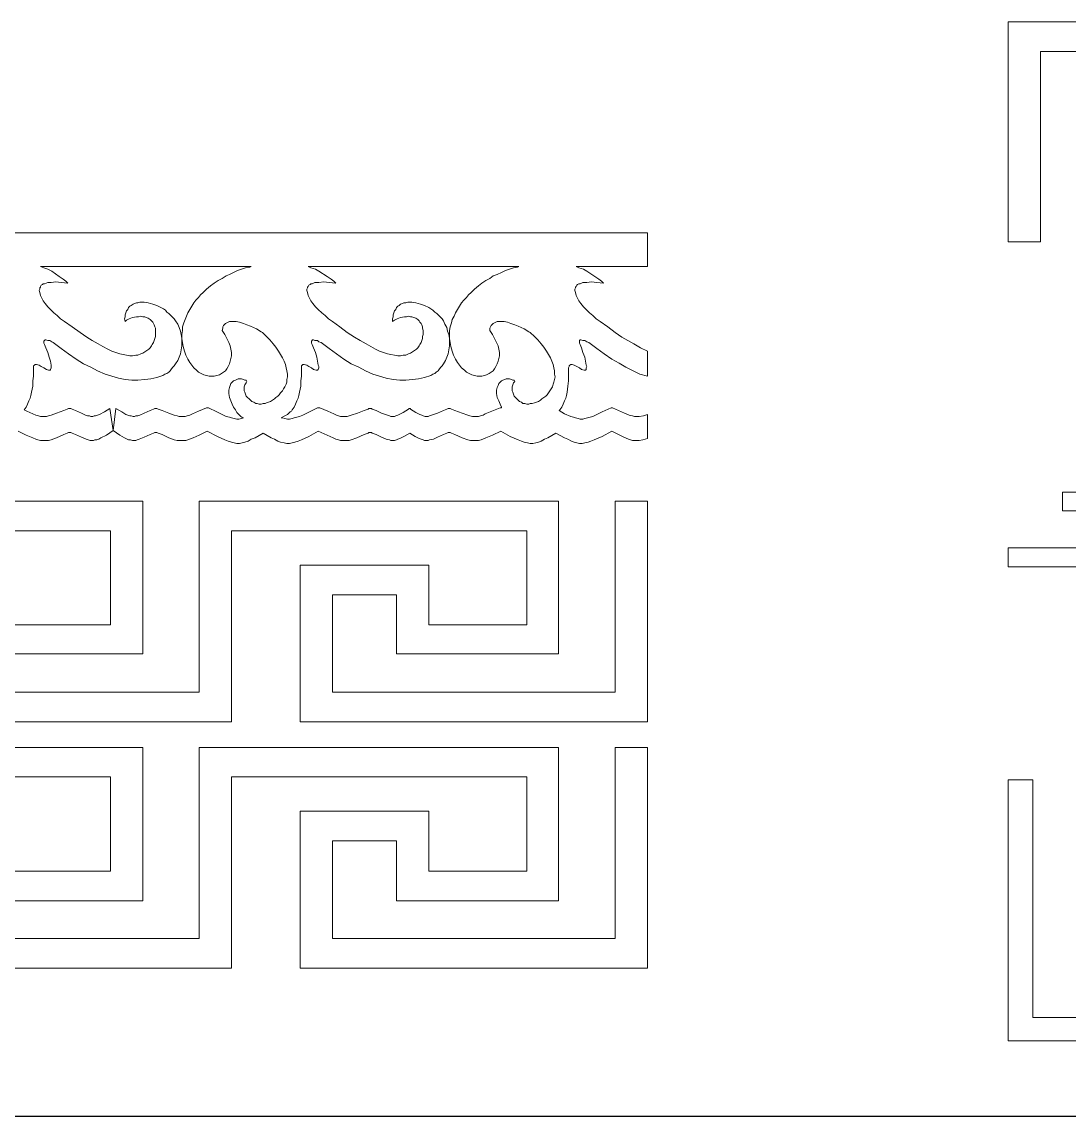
# Model space of a CAD drawing. Extents: x -66030 to 95157, y -13132 to 45879.
# Drawn here: x 25969 to 32047, y 16976 to 23330 of the extents above; entities that cross this region are included whole.
import ezdxf

# ---------------------------------------------------------------- set-up
doc = ezdxf.new("R2010")
doc.units = 0
doc.header["$LTSCALE"] = 100
doc.header["$MEASUREMENT"] = 0
doc.layers.get('0').update_dxf_attribs({"linetype": 'CONTINUOUS'})
doc.layers.add('3', color=11, linetype='CONTINUOUS')

msp = doc.modelspace()

# ---------------------------------------------------------------- linework, layer by layer
at = {"lineweight": 0}
for points in [[(33087.6, 23158.1), (31880.6, 23158.1), (31880.6, 22052.7), (31693.1, 22052.7), (31693.1, 23329.9), (33087.6, 23329.9)], [(33087.6, 23158.1), (31880.6, 23158.1), (31880.6, 22052.7), (31693.1, 22052.7), (31693.1, 23329.9), (33087.6, 23329.9)], [(13100.6, 22105.3), (29599.4, 22105.3), (29599.4, 21910), (29185.3, 21910), (29185.3, 21910), (29201, 21902.2), (29228.3, 21894.4), (29247.8, 21882.6), (29294.7, 21851.4), (29318.2, 21835.8), (29333.8, 21824.1), (29345.5, 21812.3), (29345.5, 21812.3), (29345.5, 21812.3), (29306.4, 21816.2), (29275.2, 21820.2), (29247.8, 21816.2), (29224.4, 21816.2), (29208.8, 21808.4), (29201, 21808.4), (29193.2, 21804.5), (29189.3, 21800.6), (29185.3, 21792.8), (29181.4, 21788.9), (29181.4, 21785), (29177.5, 21777.2), (29177.5, 21769.4), (29181.4, 21757.7), (29185.3, 21742), (29193.2, 21726.4), (29201, 21710.8), (29212.7, 21695.2), (29228.3, 21675.6), (29243.9, 21660), (29263.5, 21640.5), (29283, 21624.9), (29302.5, 21605.3), (29326, 21589.7), (29368.9, 21558.5), (29411.9, 21527.2), (29451, 21499.9), (29486.1, 21480.3), (29521.3, 21460.8), (29540.8, 21449.1), (29560.3, 21437.4), (29599.4, 21417.8), (29599.4, 21273.3), (29556.4, 21285), (29517.4, 21304.6), (29474.4, 21324.1), (29435.3, 21347.5), (29392.4, 21371), (29349.4, 21402.2), (29306.4, 21433.5), (29259.6, 21468.6), (29247.8, 21472.5), (29236.1, 21480.3), (29224.4, 21480.3), (29212.7, 21484.2), (29208.8, 21484.2), (29204.9, 21480.3), (29204.9, 21476.4), (29204.9, 21472.5), (29204.9, 21464.7), (29208.8, 21456.9), (29216.6, 21437.4), (29224.4, 21410), (29236.1, 21382.7), (29240, 21359.2), (29243.9, 21335.8), (29247.8, 21328), (29243.9, 21320.2), (29243.9, 21312.4), (29240, 21308.5), (29236.1, 21308.5), (29232.2, 21308.5), (29216.6, 21312.4), (29204.9, 21320.2), (29189.3, 21328), (29173.6, 21335.8), (29161.9, 21339.7), (29158, 21339.7), (29154.1, 21339.7), (29150.2, 21335.8), (29146.3, 21331.9), (29146.3, 21328), (29142.4, 21320.2), (29142.4, 21273.3), (29142.4, 21246), (29138.5, 21214.7), (29134.6, 21179.6), (29130.7, 21160), (29126.8, 21144.4), (29118.9, 21128.8), (29111.1, 21109.3), (29103.3, 21093.6), (29091.6, 21078), (29087.7, 21074.1), (29118.9, 21054.6), (29154.1, 21039), (29169.7, 21035.1), (29181.4, 21031.1), (29197.1, 21027.2), (29208.8, 21023.3), (29224.4, 21023.3), (29236.1, 21027.2), (29251.7, 21031.1), (29267.4, 21035.1), (29283, 21039), (29298.6, 21046.8), (29337.7, 21066.3), (29388.5, 21089.7), (29396.3, 21089.7), (29466.6, 21058.5), (29493.9, 21046.8), (29513.4, 21042.9), (29525.2, 21039), (29533, 21039), (29544.7, 21039), (29552.5, 21039), (29575.9, 21042.9), (29599.4, 21050.7), (29599.4, 20910.1), (29572, 20902.3), (29552.5, 20898.3), (29544.7, 20898.3), (29533, 20898.3), (29525.2, 20898.3), (29513.4, 20898.3), (29490, 20906.2), (29462.7, 20917.9), (29392.4, 20953), (29337.7, 20921.8), (29290.8, 20902.3), (29271.3, 20894.4), (29255.7, 20890.5), (29236.1, 20886.6), (29220.5, 20882.7), (29204.9, 20882.7), (29189.3, 20886.6), (29173.6, 20890.5), (29158, 20894.4), (29138.5, 20906.2), (29118.9, 20914), (29068.2, 20941.3), (29021.3, 20914), (29001.8, 20906.2), (28982.2, 20894.4), (28966.6, 20890.5), (28951, 20886.6), (28935.4, 20882.7), (28919.7, 20882.7), (28904.1, 20886.6), (28884.6, 20890.5), (28869, 20894.4), (28849.4, 20902.3), (28802.6, 20921.8), (28747.9, 20953), (28701, 20929.6), (28661.9, 20914), (28634.6, 20902.3), (28619, 20898.3), (28607.3, 20898.3), (28595.5, 20898.3), (28583.8, 20898.3), (28572.1, 20898.3), (28556.5, 20902.3), (28525.2, 20914), (28482.3, 20933.5), (28462.7, 20941.3), (28454.9, 20945.2), (28447.1, 20945.2), (28443.2, 20945.2), (28435.4, 20941.3), (28415.9, 20933.5), (28380.7, 20917.9), (28357.3, 20906.2), (28333.8, 20902.3), (28326, 20898.3), (28314.3, 20898.3), (28306.5, 20898.3), (28298.7, 20902.3), (28287, 20906.2), (28275.3, 20910.1), (28251.8, 20921.8), (28220.6, 20941.3), (28185.4, 20921.8), (28162, 20910.1), (28150.3, 20906.2), (28142.5, 20902.3), (28130.7, 20898.3), (28122.9, 20898.3), (28111.2, 20898.3), (28103.4, 20902.3), (28083.9, 20906.2), (28056.5, 20917.9), (28025.3, 20933.5), (28001.8, 20941.3), (27997.9, 20945.2), (27990.1, 20945.2), (27982.3, 20945.2), (27978.4, 20941.3), (27955, 20933.5), (27912, 20914), (27880.8, 20902.3), (27869, 20898.3), (27853.4, 20898.3), (27841.7, 20898.3), (27830, 20898.3), (27818.3, 20898.3), (27806.5, 20902.3), (27790.9, 20906.2), (27775.3, 20914), (27740.1, 20929.6), (27689.4, 20953), (27634.7, 20921.8), (27591.7, 20902.3), (27572.2, 20894.4), (27552.7, 20890.5), (27537, 20886.6), (27521.4, 20882.7), (27505.8, 20882.7), (27490.2, 20886.6), (27470.6, 20890.5), (27455, 20894.4), (27435.5, 20906.2), (27415.9, 20914), (27369.1, 20941.3), (27322.2, 20914), (27298.8, 20906.2), (27283.1, 20894.4), (27263.6, 20890.5), (27248, 20886.6), (27232.4, 20882.7), (27216.7, 20882.7), (27201.1, 20886.6), (27185.5, 20890.5), (27166, 20894.4), (27146.4, 20902.3), (27103.5, 20921.8), (27044.9, 20953), (26998, 20929.6), (26962.9, 20914), (26931.6, 20902.3), (26919.9, 20898.3), (26904.3, 20898.3), (26892.5, 20898.3), (26880.8, 20898.3), (26869.1, 20898.3), (26853.5, 20902.3), (26822.2, 20914), (26783.2, 20933.5), (26759.7, 20941.3), (26751.9, 20945.2), (26748, 20945.2), (26740.2, 20945.2), (26732.4, 20941.3), (26712.9, 20933.5), (26677.7, 20917.9), (26650.4, 20906.2), (26638.7, 20902.3), (26630.8, 20898.3), (26619.1, 20898.3), (26611.3, 20898.3), (26599.6, 20902.3), (26587.9, 20902.3), (26580.1, 20906.2), (26564.4, 20914), (26537.1, 20929.6), (26498, 20956.9), (26459, 20929.6), (26427.7, 20914), (26416, 20906.2), (26404.3, 20902.3), (26392.6, 20902.3), (26384.8, 20898.3), (26373.1, 20898.3), (26365.2, 20898.3), (26353.5, 20902.3), (26341.8, 20906.2), (26314.5, 20917.9), (26279.3, 20933.5), (26259.8, 20941.3), (26252, 20945.2), (26248.1, 20945.2), (26240.2, 20945.2), (26232.4, 20941.3), (26212.9, 20933.5), (26169.9, 20914), (26138.7, 20902.3), (26123.1, 20898.3), (26111.4, 20898.3), (26099.6, 20898.3), (26087.9, 20898.3), (26076.2, 20898.3), (26060.6, 20902.3), (26048.9, 20906.2), (26033.2, 20914), (25994.2, 20929.6), (25947.3, 20953)], [(13100.6, 22105.3), (29599.4, 22105.3), (29599.4, 21910), (29185.3, 21910), (29185.3, 21910), (29201, 21902.2), (29228.3, 21894.4), (29247.8, 21882.6), (29294.7, 21851.4), (29318.2, 21835.8), (29333.8, 21824.1), (29345.5, 21812.3), (29345.5, 21812.3), (29345.5, 21812.3), (29306.4, 21816.2), (29275.2, 21820.2), (29247.8, 21816.2), (29224.4, 21816.2), (29208.8, 21808.4), (29201, 21808.4), (29193.2, 21804.5), (29189.3, 21800.6), (29185.3, 21792.8), (29181.4, 21788.9), (29181.4, 21785), (29177.5, 21777.2), (29177.5, 21769.4), (29181.4, 21757.7), (29185.3, 21742), (29193.2, 21726.4), (29201, 21710.8), (29212.7, 21695.2), (29228.3, 21675.6), (29243.9, 21660), (29263.5, 21640.5), (29283, 21624.9), (29302.5, 21605.3), (29326, 21589.7), (29368.9, 21558.5), (29411.9, 21527.2), (29451, 21499.9), (29486.1, 21480.3), (29521.3, 21460.8), (29540.8, 21449.1), (29560.3, 21437.4), (29599.4, 21417.8), (29599.4, 21273.3), (29556.4, 21285), (29517.4, 21304.6), (29474.4, 21324.1), (29435.3, 21347.5), (29392.4, 21371), (29349.4, 21402.2), (29306.4, 21433.5), (29259.6, 21468.6), (29247.8, 21472.5), (29236.1, 21480.3), (29224.4, 21480.3), (29212.7, 21484.2), (29208.8, 21484.2), (29204.9, 21480.3), (29204.9, 21476.4), (29204.9, 21472.5), (29204.9, 21464.7), (29208.8, 21456.9), (29216.6, 21437.4), (29224.4, 21410), (29236.1, 21382.7), (29240, 21359.2), (29243.9, 21335.8), (29247.8, 21328), (29243.9, 21320.2), (29243.9, 21312.4), (29240, 21308.5), (29236.1, 21308.5), (29232.2, 21308.5), (29216.6, 21312.4), (29204.9, 21320.2), (29189.3, 21328), (29173.6, 21335.8), (29161.9, 21339.7), (29158, 21339.7), (29154.1, 21339.7), (29150.2, 21335.8), (29146.3, 21331.9), (29146.3, 21328), (29142.4, 21320.2), (29142.4, 21273.3), (29142.4, 21246), (29138.5, 21214.7), (29134.6, 21179.6), (29130.7, 21160), (29126.8, 21144.4), (29118.9, 21128.8), (29111.1, 21109.3), (29103.3, 21093.6), (29091.6, 21078), (29087.7, 21074.1), (29118.9, 21054.6), (29154.1, 21039), (29169.7, 21035.1), (29181.4, 21031.1), (29197.1, 21027.2), (29208.8, 21023.3), (29224.4, 21023.3), (29236.1, 21027.2), (29251.7, 21031.1), (29267.4, 21035.1), (29283, 21039), (29298.6, 21046.8), (29337.7, 21066.3), (29388.5, 21089.7), (29396.3, 21089.7), (29466.6, 21058.5), (29493.9, 21046.8), (29513.4, 21042.9), (29525.2, 21039), (29533, 21039), (29544.7, 21039), (29552.5, 21039), (29575.9, 21042.9), (29599.4, 21050.7), (29599.4, 20910.1), (29572, 20902.3), (29552.5, 20898.3), (29544.7, 20898.3), (29533, 20898.3), (29525.2, 20898.3), (29513.4, 20898.3), (29490, 20906.2), (29462.7, 20917.9), (29392.4, 20953), (29337.7, 20921.8), (29290.8, 20902.3), (29271.3, 20894.4), (29255.7, 20890.5), (29236.1, 20886.6), (29220.5, 20882.7), (29204.9, 20882.7), (29189.3, 20886.6), (29173.6, 20890.5), (29158, 20894.4), (29138.5, 20906.2), (29118.9, 20914), (29068.2, 20941.3), (29021.3, 20914), (29001.8, 20906.2), (28982.2, 20894.4), (28966.6, 20890.5), (28951, 20886.6), (28935.4, 20882.7), (28919.7, 20882.7), (28904.1, 20886.6), (28884.6, 20890.5), (28869, 20894.4), (28849.4, 20902.3), (28802.6, 20921.8), (28747.9, 20953), (28701, 20929.6), (28661.9, 20914), (28634.6, 20902.3), (28619, 20898.3), (28607.3, 20898.3), (28595.5, 20898.3), (28583.8, 20898.3), (28572.1, 20898.3), (28556.5, 20902.3), (28525.2, 20914), (28482.3, 20933.5), (28462.7, 20941.3), (28454.9, 20945.2), (28447.1, 20945.2), (28443.2, 20945.2), (28435.4, 20941.3), (28415.9, 20933.5), (28380.7, 20917.9), (28357.3, 20906.2), (28333.8, 20902.3), (28326, 20898.3), (28314.3, 20898.3), (28306.5, 20898.3), (28298.7, 20902.3), (28287, 20906.2), (28275.3, 20910.1), (28251.8, 20921.8), (28220.6, 20941.3), (28185.4, 20921.8), (28162, 20910.1), (28150.3, 20906.2), (28142.5, 20902.3), (28130.7, 20898.3), (28122.9, 20898.3), (28111.2, 20898.3), (28103.4, 20902.3), (28083.9, 20906.2), (28056.5, 20917.9), (28025.3, 20933.5), (28001.8, 20941.3), (27997.9, 20945.2), (27990.1, 20945.2), (27982.3, 20945.2), (27978.4, 20941.3), (27955, 20933.5), (27912, 20914), (27880.8, 20902.3), (27869, 20898.3), (27853.4, 20898.3), (27841.7, 20898.3), (27830, 20898.3), (27818.3, 20898.3), (27806.5, 20902.3), (27790.9, 20906.2), (27775.3, 20914), (27740.1, 20929.6), (27689.4, 20953), (27634.7, 20921.8), (27591.7, 20902.3), (27572.2, 20894.4), (27552.7, 20890.5), (27537, 20886.6), (27521.4, 20882.7), (27505.8, 20882.7), (27490.2, 20886.6), (27470.6, 20890.5), (27455, 20894.4), (27435.5, 20906.2), (27415.9, 20914), (27369.1, 20941.3), (27322.2, 20914), (27298.8, 20906.2), (27283.1, 20894.4), (27263.6, 20890.5), (27248, 20886.6), (27232.4, 20882.7), (27216.7, 20882.7), (27201.1, 20886.6), (27185.5, 20890.5), (27166, 20894.4), (27146.4, 20902.3), (27103.5, 20921.8), (27044.9, 20953), (26998, 20929.6), (26962.9, 20914), (26931.6, 20902.3), (26919.9, 20898.3), (26904.3, 20898.3), (26892.5, 20898.3), (26880.8, 20898.3), (26869.1, 20898.3), (26853.5, 20902.3), (26822.2, 20914), (26783.2, 20933.5), (26759.7, 20941.3), (26751.9, 20945.2), (26748, 20945.2), (26740.2, 20945.2), (26732.4, 20941.3), (26712.9, 20933.5), (26677.7, 20917.9), (26650.4, 20906.2), (26638.7, 20902.3), (26630.8, 20898.3), (26619.1, 20898.3), (26611.3, 20898.3), (26599.6, 20902.3), (26587.9, 20902.3), (26580.1, 20906.2), (26564.4, 20914), (26537.1, 20929.6), (26498, 20956.9), (26459, 20929.6), (26427.7, 20914), (26416, 20906.2), (26404.3, 20902.3), (26392.6, 20902.3), (26384.8, 20898.3), (26373.1, 20898.3), (26365.2, 20898.3), (26353.5, 20902.3), (26341.8, 20906.2), (26314.5, 20917.9), (26279.3, 20933.5), (26259.8, 20941.3), (26252, 20945.2), (26248.1, 20945.2), (26240.2, 20945.2), (26232.4, 20941.3), (26212.9, 20933.5), (26169.9, 20914), (26138.7, 20902.3), (26123.1, 20898.3), (26111.4, 20898.3), (26099.6, 20898.3), (26087.9, 20898.3), (26076.2, 20898.3), (26060.6, 20902.3), (26048.9, 20906.2), (26033.2, 20914), (25994.2, 20929.6), (25947.3, 20953)], [(33087.6, 20599.7), (32009.5, 20599.7), (32009.5, 20490.3), (33087.6, 20490.3)], [(33087.6, 20599.7), (32009.5, 20599.7), (32009.5, 20490.3), (33087.6, 20490.3)], [(24771.6, 20546.8), (26482.4, 20546.8), (26669.9, 20546.8), (26669.9, 19660.2), (25728.6, 19660.2)], [(24771.6, 20546.8), (26482.4, 20546.8), (26482.4, 20546.8), (26669.9, 20546.8), (26669.9, 20546.8), (26669.9, 20546.8), (26669.9, 19660.2), (25728.6, 19660.2)], [(25791.1, 19437.5), (26998, 19437.5), (26998, 20546.8), (27185.5, 20546.8), (28900.2, 20546.8), (29083.8, 20546.8), (29083.8, 20546.8), (29083.8, 19660.2), (28142.5, 19660.2), (28142.5, 20003.9), (27771.4, 20003.9), (27771.4, 19437.5), (28205, 19437.5), (29411.9, 19437.5), (29411.9, 20546.8), (29599.4, 20546.8), (29599.4, 19265.6), (29599.4, 19265.6), (28205, 19265.6), (27583.9, 19265.6), (27583.9, 20175.7), (28329.9, 20175.7), (28329.9, 19828.1), (28900.2, 19828.1), (28900.2, 20374.9), (27185.5, 20374.9), (27185.5, 19265.6), (25791.1, 19265.6)], [(25791.1, 19437.5), (26998, 19437.5), (26998, 20546.8), (27185.5, 20546.8), (28900.2, 20546.8), (28900.2, 20546.8), (29083.8, 20546.8), (29083.8, 20546.8), (29083.8, 20546.8), (29083.8, 19660.2), (28142.5, 19660.2), (28142.5, 20003.9), (27771.4, 20003.9), (27771.4, 19437.5), (28205, 19437.5), (28205, 19437.5), (29411.9, 19437.5), (29411.9, 20546.8), (29599.4, 20546.8), (29599.4, 19265.6), (29599.4, 19265.6), (28205, 19265.6), (28205, 19265.6), (27583.9, 19265.6), (27583.9, 20175.7), (28329.9, 20175.7), (28329.9, 19828.1), (28900.2, 19828.1), (28900.2, 20374.9), (27185.5, 20374.9), (27185.5, 19265.6), (25791.1, 19265.6)], [(25916.1, 19828.1), (26482.4, 19828.1), (26482.4, 20374.9), (24771.6, 20374.9)], [(25916.1, 19828.1), (26482.4, 19828.1), (26482.4, 20374.9), (24771.6, 20374.9)], [(33087.6, 20275.5), (31693.1, 20275.5), (31693.1, 20166.1), (33087.6, 20166.1)], [(33087.6, 20275.5), (31693.1, 20275.5), (31693.1, 20166.1), (33087.6, 20166.1)], [(24771.6, 19117.2), (26482.4, 19117.2), (26669.9, 19117.2), (26669.9, 18226.7), (25728.6, 18226.7)], [(24771.6, 19117.2), (26482.4, 19117.2), (26482.4, 19117.2), (26669.9, 19117.2), (26669.9, 19117.2), (26669.9, 19117.2), (26669.9, 18226.7), (25728.6, 18226.7)], [(25791.1, 18007.9), (26998, 18007.9), (26998, 19117.2), (27185.5, 19117.2), (28900.2, 19117.2), (29083.8, 19117.2), (29083.8, 19117.2), (29083.8, 18226.7), (28142.5, 18226.7), (28142.5, 18574.3), (27771.4, 18574.3), (27771.4, 18007.9), (28205, 18007.9), (29411.9, 18007.9), (29411.9, 19117.2), (29599.4, 19117.2), (29599.4, 17836.1), (28205, 17836.1), (28197.1, 17836.1), (27583.9, 17836.1), (27583.9, 18746.2), (28329.9, 18746.2), (28329.9, 18398.5), (28900.2, 18398.5), (28900.2, 18945.4), (27185.5, 18945.4), (27185.5, 17836.1), (25791.1, 17836.1)], [(25791.1, 18007.9), (26998, 18007.9), (26998, 19117.2), (27185.5, 19117.2), (28900.2, 19117.2), (28900.2, 19117.2), (29083.8, 19117.2), (29083.8, 19117.2), (29083.8, 19117.2), (29083.8, 18226.7), (28142.5, 18226.7), (28142.5, 18574.3), (27771.4, 18574.3), (27771.4, 18007.9), (28205, 18007.9), (28205, 18007.9), (29411.9, 18007.9), (29411.9, 19117.2), (29599.4, 19117.2), (29599.4, 17836.1), (28205, 17836.1), (28205, 17836.1), (28197.1, 17836.1), (27583.9, 17836.1), (27583.9, 18746.2), (28329.9, 18746.2), (28329.9, 18398.5), (28900.2, 18398.5), (28900.2, 18945.4), (27185.5, 18945.4), (27185.5, 17836.1), (25791.1, 17836.1)], [(25916.1, 18398.5), (26482.4, 18398.5), (26482.4, 18945.4), (24771.6, 18945.4)], [(25916.1, 18398.5), (26482.4, 18398.5), (26482.4, 18945.4), (24771.6, 18945.4)], [(32861, 17412.4), (31837.6, 17412.4), (31693.1, 17412.4), (31693.1, 17549.1), (31693.1, 18927.9), (31837.6, 18927.9), (31837.6, 17549.1), (32861, 17549.1)]]:
    msp.add_lwpolyline(points, dxfattribs=at)
for points in [[(26513.7, 21085.8), (26548.8, 21066.3), (26572.3, 21050.7), (26584, 21046.8), (26595.7, 21042.9), (26603.5, 21042.9), (26615.2, 21039), (26623, 21039), (26630.8, 21042.9), (26642.6, 21042.9), (26654.3, 21046.8), (26677.7, 21058.5), (26712.9, 21074.1), (26732.4, 21081.9), (26740.2, 21085.8), (26748, 21085.8), (26751.9, 21085.8), (26759.7, 21081.9), (26783.2, 21074.1), (26822.2, 21058.5), (26853.5, 21046.8), (26869.1, 21042.9), (26880.8, 21039), (26892.5, 21039), (26904.3, 21039), (26916, 21039), (26927.7, 21042.9), (26943.3, 21046.8), (26958.9, 21054.6), (26994.1, 21070.2), (27041, 21089.7), (27052.7, 21089.7), (27099.6, 21066.3), (27138.6, 21046.8), (27154.2, 21039), (27173.8, 21035.1), (27185.5, 21031.1), (27201.1, 21027.2), (27216.7, 21023.3), (27228.5, 21023.3), (27244.1, 21027.2), (27255.8, 21031.1), (27251.9, 21031.1), (27240.2, 21039), (27228.5, 21050.7), (27216.7, 21062.4), (27208.9, 21078), (27197.2, 21093.6), (27189.4, 21109.3), (27181.6, 21128.8), (27173.8, 21148.3), (27169.9, 21171.8), (27169.9, 21191.3), (27173.8, 21206.9), (27177.7, 21218.6), (27181.6, 21230.4), (27189.4, 21238.2), (27197.2, 21246), (27208.9, 21249.9), (27216.7, 21253.8), (27224.6, 21257.7), (27236.3, 21257.7), (27244.1, 21257.7), (27255.8, 21253.8), (27263.6, 21249.9), (27271.4, 21249.9), (27275.3, 21242.1), (27271.4, 21234.3), (27263.6, 21222.5), (27259.7, 21210.8), (27259.7, 21199.1), (27259.7, 21187.4), (27263.6, 21179.6), (27267.5, 21167.9), (27271.4, 21156.1), (27279.2, 21148.3), (27287, 21140.5), (27294.9, 21132.7), (27302.7, 21124.9), (27314.4, 21121), (27326.1, 21113.2), (27333.9, 21113.2), (27345.6, 21109.3), (27357.4, 21109.3), (27369.1, 21113.2), (27380.8, 21113.2), (27388.6, 21117.1), (27400.3, 21121), (27412, 21124.9), (27423.8, 21132.7), (27435.5, 21140.5), (27443.3, 21148.3), (27455, 21156.1), (27462.8, 21163.9), (27470.6, 21175.7), (27482.3, 21187.4), (27486.3, 21199.1), (27494.1, 21210.8), (27501.9, 21226.4), (27505.8, 21238.2), (27505.8, 21253.8), (27509.7, 21269.4), (27509.7, 21285), (27505.8, 21304.6), (27501.9, 21320.2), (27498, 21339.7), (27490.2, 21359.2), (27482.3, 21378.8), (27470.6, 21398.3), (27458.9, 21417.8), (27443.3, 21441.3), (27427.7, 21460.8), (27408.1, 21484.2), (27388.6, 21503.8), (27365.2, 21527.2), (27357.4, 21531.1), (27330, 21546.7), (27294.9, 21562.4), (27275.3, 21570.2), (27255.8, 21578), (27232.4, 21585.8), (27212.8, 21589.7), (27193.3, 21589.7), (27181.6, 21589.7), (27173.8, 21589.7), (27166, 21585.8), (27158.2, 21581.9), (27150.3, 21578), (27146.4, 21574.1), (27138.6, 21566.3), (27134.7, 21558.5), (27134.7, 21550.6), (27130.8, 21538.9), (27146.4, 21515.5), (27158.2, 21492.1), (27169.9, 21468.6), (27177.7, 21449.1), (27181.6, 21429.6), (27185.5, 21410), (27185.5, 21390.5), (27181.6, 21374.9), (27177.7, 21359.2), (27173.8, 21343.6), (27166, 21328), (27158.2, 21316.3), (27150.3, 21304.6), (27138.6, 21296.8), (27126.9, 21288.9), (27115.2, 21281.1), (27099.6, 21277.2), (27083.9, 21273.3), (27072.2, 21273.3), (27056.6, 21273.3), (27041, 21277.2), (27025.3, 21281.1), (27009.7, 21288.9), (26994.1, 21296.8), (26982.4, 21308.5), (26966.8, 21320.2), (26955, 21335.8), (26943.3, 21351.4), (26931.6, 21371), (26919.9, 21394.4), (26912.1, 21417.8), (26904.3, 21445.2), (26900.4, 21468.6), (26896.5, 21492.1), (26896.5, 21515.5), (26900.4, 21538.9), (26900.4, 21558.5), (26908.2, 21581.9), (26916, 21601.4), (26923.8, 21620.9), (26931.6, 21640.5), (26943.3, 21660), (26955, 21679.5), (26966.8, 21699.1), (26978.5, 21714.7), (26994.1, 21730.3), (27005.8, 21745.9), (27021.4, 21757.7), (27041, 21777.2), (27064.4, 21796.7), (27083.9, 21812.3), (27107.4, 21828), (27130.8, 21839.7), (27154.2, 21855.3), (27173.8, 21863.1), (27197.2, 21874.8), (27220.6, 21886.6), (27244.1, 21894.4), (27267.5, 21902.2), (27291, 21906.1), (27298.8, 21910), (26076.2, 21910), (26095.7, 21902.2), (26119.2, 21894.4), (26142.6, 21882.6), (26185.6, 21851.4), (26209, 21835.8), (26224.6, 21824.1), (26236.3, 21812.3), (26236.3, 21812.3), (26236.3, 21812.3), (26197.3, 21816.2), (26166, 21820.2), (26138.7, 21816.2), (26119.2, 21816.2), (26099.6, 21808.4), (26091.8, 21808.4), (26087.9, 21804.5), (26080.1, 21800.6), (26076.2, 21792.8), (26076.2, 21788.9), (26072.3, 21785), (26072.3, 21777.2), (26068.4, 21769.4), (26072.3, 21757.7), (26076.2, 21742), (26084, 21726.4), (26091.8, 21710.8), (26103.5, 21695.2), (26119.2, 21675.6), (26134.8, 21660), (26154.3, 21640.5), (26173.8, 21624.9), (26193.4, 21605.3), (26216.8, 21589.7), (26259.8, 21558.5), (26306.6, 21527.2), (26345.7, 21499.9), (26377, 21480.3), (26412.1, 21460.8), (26439.5, 21445.2), (26466.8, 21429.6), (26490.2, 21417.8), (26513.7, 21410), (26537.1, 21402.2), (26556.6, 21398.3), (26576.2, 21394.4), (26595.7, 21390.5), (26611.3, 21390.5), (26630.8, 21394.4), (26642.6, 21394.4), (26658.2, 21402.2), (26669.9, 21406.1), (26681.6, 21413.9), (26693.3, 21421.7), (26705.1, 21429.6), (26712.9, 21437.4), (26720.7, 21449.1), (26724.6, 21456.9), (26732.4, 21468.6), (26736.3, 21480.3), (26740.2, 21492.1), (26744.1, 21503.8), (26744.1, 21515.5), (26744.1, 21527.2), (26744.1, 21538.9), (26744.1, 21550.6), (26740.2, 21558.5), (26736.3, 21570.2), (26732.4, 21578), (26728.5, 21585.8), (26720.7, 21593.6), (26712.9, 21601.4), (26701.2, 21609.2), (26689.4, 21613.1), (26681.6, 21617), (26669.9, 21617), (26658.2, 21620.9), (26646.5, 21617), (26634.8, 21617), (26611.3, 21613.1), (26591.8, 21605.3), (26576.2, 21597.5), (26568.3, 21589.7), (26564.4, 21605.3), (26568.3, 21617), (26568.3, 21628.8), (26572.3, 21640.5), (26576.2, 21652.2), (26584, 21660), (26587.9, 21671.7), (26595.7, 21679.5), (26603.5, 21683.4), (26615.2, 21691.3), (26623, 21695.2), (26634.8, 21699.1), (26642.6, 21699.1), (26654.3, 21703), (26666, 21703), (26677.7, 21703), (26701.2, 21699.1), (26728.5, 21691.3), (26751.9, 21683.4), (26775.4, 21671.7), (26791, 21663.9), (26802.7, 21656.1), (26810.5, 21644.4), (26822.2, 21636.6), (26834, 21624.9), (26841.8, 21617), (26853.5, 21605.3), (26861.3, 21593.6), (26873, 21574.1), (26880.8, 21554.5), (26888.6, 21535), (26892.5, 21515.5), (26896.5, 21492.1), (26896.5, 21468.6), (26896.5, 21449.1), (26892.5, 21425.6), (26888.6, 21402.2), (26880.8, 21382.7), (26873, 21363.2), (26861.3, 21343.6), (26853.5, 21331.9), (26845.7, 21324.1), (26837.9, 21316.3), (26830, 21304.6), (26822.2, 21296.8), (26810.5, 21288.9), (26798.8, 21285), (26787.1, 21277.2), (26751.9, 21265.5), (26716.8, 21257.7), (26681.6, 21253.8), (26642.6, 21249.9), (26607.4, 21249.9), (26568.3, 21253.8), (26529.3, 21261.6), (26490.2, 21273.3), (26451.2, 21285), (26408.2, 21304.6), (26369.1, 21324.1), (26326.2, 21343.6), (26283.2, 21371), (26240.2, 21402.2), (26197.3, 21433.5), (26150.4, 21468.6), (26142.6, 21472.5), (26130.9, 21480.3), (26119.2, 21480.3), (26107.4, 21484.2), (26103.5, 21484.2), (26099.6, 21480.3), (26095.7, 21476.4), (26095.7, 21472.5), (26095.7, 21464.7), (26099.6, 21456.9), (26107.4, 21437.4), (26119.2, 21410), (26127, 21382.7), (26134.8, 21359.2), (26138.7, 21335.8), (26138.7, 21328), (26138.7, 21320.2), (26134.8, 21312.4), (26134.8, 21308.5), (26130.9, 21308.5), (26123.1, 21308.5), (26111.4, 21312.4), (26095.7, 21320.2), (26080.1, 21328), (26068.4, 21335.8), (26052.8, 21339.7), (26048.9, 21339.7), (26045, 21339.7), (26041, 21335.8), (26037.1, 21331.9), (26037.1, 21328), (26037.1, 21320.2), (26037.1, 21273.3), (26033.2, 21246), (26033.2, 21214.7), (26025.4, 21179.6), (26021.5, 21160), (26017.6, 21144.4), (26009.8, 21128.8), (26002, 21109.3), (25994.2, 21093.6), (25982.5, 21078), (25982.5, 21078), (25998.1, 21070.2), (26033.2, 21054.6), (26048.9, 21046.8), (26064.5, 21042.9), (26076.2, 21039), (26087.9, 21039), (26099.6, 21039), (26111.4, 21039), (26123.1, 21042.9), (26138.7, 21046.8), (26169.9, 21058.5), (26212.9, 21074.1), (26232.4, 21081.9), (26240.2, 21085.8), (26248.1, 21085.8), (26252, 21085.8), (26259.8, 21081.9), (26279.3, 21074.1), (26314.5, 21058.5), (26337.9, 21046.8), (26349.6, 21042.9), (26361.3, 21042.9), (26369.1, 21039), (26380.9, 21039), (26388.7, 21042.9), (26396.5, 21042.9), (26408.2, 21046.8), (26419.9, 21050.7), (26447.3, 21066.3), (26478.5, 21085.8), (26498, 20956.9), (26513.7, 21085.8)], [(26513.7, 21085.8), (26548.8, 21066.3), (26572.3, 21050.7), (26584, 21046.8), (26595.7, 21042.9), (26603.5, 21042.9), (26615.2, 21039), (26623, 21039), (26630.8, 21042.9), (26642.6, 21042.9), (26654.3, 21046.8), (26677.7, 21058.5), (26712.9, 21074.1), (26732.4, 21081.9), (26740.2, 21085.8), (26748, 21085.8), (26751.9, 21085.8), (26759.7, 21081.9), (26783.2, 21074.1), (26822.2, 21058.5), (26853.5, 21046.8), (26869.1, 21042.9), (26880.8, 21039), (26892.5, 21039), (26904.3, 21039), (26916, 21039), (26927.7, 21042.9), (26943.3, 21046.8), (26958.9, 21054.6), (26994.1, 21070.2), (27041, 21089.7), (27052.7, 21089.7), (27099.6, 21066.3), (27138.6, 21046.8), (27154.2, 21039), (27173.8, 21035.1), (27185.5, 21031.1), (27201.1, 21027.2), (27216.7, 21023.3), (27228.5, 21023.3), (27244.1, 21027.2), (27255.8, 21031.1), (27251.9, 21031.1), (27240.2, 21039), (27228.5, 21050.7), (27216.7, 21062.4), (27208.9, 21078), (27197.2, 21093.6), (27189.4, 21109.3), (27181.6, 21128.8), (27173.8, 21148.3), (27169.9, 21171.8), (27169.9, 21191.3), (27173.8, 21206.9), (27177.7, 21218.6), (27181.6, 21230.4), (27189.4, 21238.2), (27197.2, 21246), (27208.9, 21249.9), (27216.7, 21253.8), (27224.6, 21257.7), (27236.3, 21257.7), (27244.1, 21257.7), (27255.8, 21253.8), (27263.6, 21249.9), (27271.4, 21249.9), (27275.3, 21242.1), (27271.4, 21234.3), (27263.6, 21222.5), (27259.7, 21210.8), (27259.7, 21199.1), (27259.7, 21187.4), (27263.6, 21179.6), (27267.5, 21167.9), (27271.4, 21156.1), (27279.2, 21148.3), (27287, 21140.5), (27294.9, 21132.7), (27302.7, 21124.9), (27314.4, 21121), (27326.1, 21113.2), (27333.9, 21113.2), (27345.6, 21109.3), (27357.4, 21109.3), (27369.1, 21113.2), (27380.8, 21113.2), (27388.6, 21117.1), (27400.3, 21121), (27412, 21124.9), (27423.8, 21132.7), (27435.5, 21140.5), (27443.3, 21148.3), (27455, 21156.1), (27462.8, 21163.9), (27470.6, 21175.7), (27482.3, 21187.4), (27486.3, 21199.1), (27494.1, 21210.8), (27501.9, 21226.4), (27505.8, 21238.2), (27505.8, 21253.8), (27509.7, 21269.4), (27509.7, 21285), (27505.8, 21304.6), (27501.9, 21320.2), (27498, 21339.7), (27490.2, 21359.2), (27482.3, 21378.8), (27470.6, 21398.3), (27458.9, 21417.8), (27443.3, 21441.3), (27427.7, 21460.8), (27408.1, 21484.2), (27388.6, 21503.8), (27365.2, 21527.2), (27357.4, 21531.1), (27330, 21546.7), (27294.9, 21562.4), (27275.3, 21570.2), (27255.8, 21578), (27232.4, 21585.8), (27212.8, 21589.7), (27193.3, 21589.7), (27181.6, 21589.7), (27173.8, 21589.7), (27166, 21585.8), (27158.2, 21581.9), (27150.3, 21578), (27146.4, 21574.1), (27138.6, 21566.3), (27134.7, 21558.5), (27134.7, 21550.6), (27130.8, 21538.9), (27146.4, 21515.5), (27158.2, 21492.1), (27169.9, 21468.6), (27177.7, 21449.1), (27181.6, 21429.6), (27185.5, 21410), (27185.5, 21390.5), (27181.6, 21374.9), (27177.7, 21359.2), (27173.8, 21343.6), (27166, 21328), (27158.2, 21316.3), (27150.3, 21304.6), (27138.6, 21296.8), (27126.9, 21288.9), (27115.2, 21281.1), (27099.6, 21277.2), (27083.9, 21273.3), (27072.2, 21273.3), (27056.6, 21273.3), (27041, 21277.2), (27025.3, 21281.1), (27009.7, 21288.9), (26994.1, 21296.8), (26982.4, 21308.5), (26966.8, 21320.2), (26955, 21335.8), (26943.3, 21351.4), (26931.6, 21371), (26919.9, 21394.4), (26912.1, 21417.8), (26904.3, 21445.2), (26900.4, 21468.6), (26896.5, 21492.1), (26896.5, 21515.5), (26900.4, 21538.9), (26900.4, 21558.5), (26908.2, 21581.9), (26916, 21601.4), (26923.8, 21620.9), (26931.6, 21640.5), (26943.3, 21660), (26955, 21679.5), (26966.8, 21699.1), (26978.5, 21714.7), (26994.1, 21730.3), (27005.8, 21745.9), (27021.4, 21757.7), (27041, 21777.2), (27064.4, 21796.7), (27083.9, 21812.3), (27107.4, 21828), (27130.8, 21839.7), (27154.2, 21855.3), (27173.8, 21863.1), (27197.2, 21874.8), (27220.6, 21886.6), (27244.1, 21894.4), (27267.5, 21902.2), (27291, 21906.1), (27298.8, 21910), (26076.2, 21910), (26095.7, 21902.2), (26119.2, 21894.4), (26142.6, 21882.6), (26185.6, 21851.4), (26209, 21835.8), (26224.6, 21824.1), (26236.3, 21812.3), (26236.3, 21812.3), (26236.3, 21812.3), (26197.3, 21816.2), (26166, 21820.2), (26138.7, 21816.2), (26119.2, 21816.2), (26099.6, 21808.4), (26091.8, 21808.4), (26087.9, 21804.5), (26080.1, 21800.6), (26076.2, 21792.8), (26076.2, 21788.9), (26072.3, 21785), (26072.3, 21777.2), (26068.4, 21769.4), (26072.3, 21757.7), (26076.2, 21742), (26084, 21726.4), (26091.8, 21710.8), (26103.5, 21695.2), (26119.2, 21675.6), (26134.8, 21660), (26154.3, 21640.5), (26173.8, 21624.9), (26193.4, 21605.3), (26216.8, 21589.7), (26259.8, 21558.5), (26306.6, 21527.2), (26345.7, 21499.9), (26377, 21480.3), (26412.1, 21460.8), (26439.5, 21445.2), (26466.8, 21429.6), (26490.2, 21417.8), (26513.7, 21410), (26537.1, 21402.2), (26556.6, 21398.3), (26576.2, 21394.4), (26595.7, 21390.5), (26611.3, 21390.5), (26630.8, 21394.4), (26642.6, 21394.4), (26658.2, 21402.2), (26669.9, 21406.1), (26681.6, 21413.9), (26693.3, 21421.7), (26705.1, 21429.6), (26712.9, 21437.4), (26720.7, 21449.1), (26724.6, 21456.9), (26732.4, 21468.6), (26736.3, 21480.3), (26740.2, 21492.1), (26744.1, 21503.8), (26744.1, 21515.5), (26744.1, 21527.2), (26744.1, 21538.9), (26744.1, 21550.6), (26740.2, 21558.5), (26736.3, 21570.2), (26732.4, 21578), (26728.5, 21585.8), (26720.7, 21593.6), (26712.9, 21601.4), (26701.2, 21609.2), (26689.4, 21613.1), (26681.6, 21617), (26669.9, 21617), (26658.2, 21620.9), (26646.5, 21617), (26634.8, 21617), (26611.3, 21613.1), (26591.8, 21605.3), (26576.2, 21597.5), (26568.3, 21589.7), (26564.4, 21605.3), (26568.3, 21617), (26568.3, 21628.8), (26572.3, 21640.5), (26576.2, 21652.2), (26584, 21660), (26587.9, 21671.7), (26595.7, 21679.5), (26603.5, 21683.4), (26615.2, 21691.3), (26623, 21695.2), (26634.8, 21699.1), (26642.6, 21699.1), (26654.3, 21703), (26666, 21703), (26677.7, 21703), (26701.2, 21699.1), (26728.5, 21691.3), (26751.9, 21683.4), (26775.4, 21671.7), (26791, 21663.9), (26802.7, 21656.1), (26810.5, 21644.4), (26822.2, 21636.6), (26834, 21624.9), (26841.8, 21617), (26853.5, 21605.3), (26861.3, 21593.6), (26873, 21574.1), (26880.8, 21554.5), (26888.6, 21535), (26892.5, 21515.5), (26896.5, 21492.1), (26896.5, 21468.6), (26896.5, 21449.1), (26892.5, 21425.6), (26888.6, 21402.2), (26880.8, 21382.7), (26873, 21363.2), (26861.3, 21343.6), (26853.5, 21331.9), (26845.7, 21324.1), (26837.9, 21316.3), (26830, 21304.6), (26822.2, 21296.8), (26810.5, 21288.9), (26798.8, 21285), (26787.1, 21277.2), (26751.9, 21265.5), (26716.8, 21257.7), (26681.6, 21253.8), (26642.6, 21249.9), (26607.4, 21249.9), (26568.3, 21253.8), (26529.3, 21261.6), (26490.2, 21273.3), (26451.2, 21285), (26408.2, 21304.6), (26369.1, 21324.1), (26326.2, 21343.6), (26283.2, 21371), (26240.2, 21402.2), (26197.3, 21433.5), (26150.4, 21468.6), (26142.6, 21472.5), (26130.9, 21480.3), (26119.2, 21480.3), (26107.4, 21484.2), (26103.5, 21484.2), (26099.6, 21480.3), (26095.7, 21476.4), (26095.7, 21472.5), (26095.7, 21464.7), (26099.6, 21456.9), (26107.4, 21437.4), (26119.2, 21410), (26127, 21382.7), (26134.8, 21359.2), (26138.7, 21335.8), (26138.7, 21328), (26138.7, 21320.2), (26134.8, 21312.4), (26134.8, 21308.5), (26130.9, 21308.5), (26123.1, 21308.5), (26111.4, 21312.4), (26095.7, 21320.2), (26080.1, 21328), (26068.4, 21335.8), (26052.8, 21339.7), (26048.9, 21339.7), (26045, 21339.7), (26041, 21335.8), (26037.1, 21331.9), (26037.1, 21328), (26037.1, 21320.2), (26037.1, 21273.3), (26033.2, 21246), (26033.2, 21214.7), (26025.4, 21179.6), (26021.5, 21160), (26017.6, 21144.4), (26009.8, 21128.8), (26002, 21109.3), (25994.2, 21093.6), (25982.5, 21078), (25982.5, 21078), (25998.1, 21070.2), (26033.2, 21054.6), (26048.9, 21046.8), (26064.5, 21042.9), (26076.2, 21039), (26087.9, 21039), (26099.6, 21039), (26111.4, 21039), (26123.1, 21042.9), (26138.7, 21046.8), (26169.9, 21058.5), (26212.9, 21074.1), (26232.4, 21081.9), (26240.2, 21085.8), (26248.1, 21085.8), (26252, 21085.8), (26259.8, 21081.9), (26279.3, 21074.1), (26314.5, 21058.5), (26337.9, 21046.8), (26349.6, 21042.9), (26361.3, 21042.9), (26369.1, 21039), (26380.9, 21039), (26388.7, 21042.9), (26396.5, 21042.9), (26408.2, 21046.8), (26419.9, 21050.7), (26447.3, 21066.3), (26478.5, 21085.8), (26498, 20956.9), (26513.7, 21085.8)], [(27630.8, 21910), (27646.4, 21902.2), (27673.7, 21894.4), (27693.3, 21882.6), (27740.1, 21851.4), (27763.6, 21835.8), (27779.2, 21824.1), (27790.9, 21812.3), (27790.9, 21812.3), (27790.9, 21812.3), (27751.9, 21816.2), (27720.6, 21820.2), (27693.3, 21816.2), (27669.8, 21816.2), (27654.2, 21808.4), (27646.4, 21808.4), (27642.5, 21804.5), (27634.7, 21800.6), (27630.8, 21792.8), (27626.9, 21788.9), (27626.9, 21785), (27623, 21777.2), (27623, 21769.4), (27626.9, 21757.7), (27630.8, 21742), (27638.6, 21726.4), (27646.4, 21710.8), (27658.1, 21695.2), (27673.7, 21675.6), (27689.4, 21660), (27708.9, 21640.5), (27728.4, 21624.9), (27748, 21605.3), (27771.4, 21589.7), (27814.4, 21558.5), (27857.3, 21527.2), (27900.3, 21499.9), (27931.5, 21480.3), (27966.7, 21460.8), (27994, 21445.2), (28021.4, 21429.6), (28044.8, 21417.8), (28068.2, 21410), (28091.7, 21402.2), (28111.2, 21398.3), (28130.7, 21394.4), (28150.3, 21390.5), (28165.9, 21390.5), (28181.5, 21394.4), (28197.1, 21394.4), (28212.8, 21402.2), (28224.5, 21406.1), (28236.2, 21413.9), (28247.9, 21421.7), (28259.6, 21429.6), (28267.4, 21437.4), (28275.3, 21449.1), (28279.2, 21456.9), (28287, 21468.6), (28290.9, 21480.3), (28294.8, 21492.1), (28294.8, 21503.8), (28298.7, 21515.5), (28298.7, 21527.2), (28298.7, 21538.9), (28294.8, 21550.6), (28294.8, 21558.5), (28290.9, 21570.2), (28287, 21578), (28279.2, 21585.8), (28275.3, 21593.6), (28267.4, 21601.4), (28255.7, 21609.2), (28244, 21613.1), (28232.3, 21617), (28224.5, 21617), (28212.8, 21620.9), (28201, 21617), (28189.3, 21617), (28165.9, 21613.1), (28146.4, 21605.3), (28130.7, 21597.5), (28119, 21589.7), (28119, 21605.3), (28122.9, 21617), (28122.9, 21628.8), (28126.8, 21640.5), (28130.7, 21652.2), (28138.5, 21660), (28142.5, 21671.7), (28150.3, 21679.5), (28158.1, 21683.4), (28165.9, 21691.3), (28177.6, 21695.2), (28185.4, 21699.1), (28197.1, 21699.1), (28208.9, 21703), (28220.6, 21703), (28232.3, 21703), (28255.7, 21699.1), (28283.1, 21691.3), (28306.5, 21683.4), (28329.9, 21671.7), (28341.7, 21663.9), (28353.4, 21656.1), (28365.1, 21644.4), (28376.8, 21636.6), (28388.5, 21624.9), (28396.3, 21617), (28408.1, 21605.3), (28415.9, 21593.6), (28423.7, 21574.1), (28435.4, 21554.5), (28439.3, 21535), (28447.1, 21515.5), (28451, 21492.1), (28451, 21468.6), (28451, 21449.1), (28447.1, 21425.6), (28443.2, 21402.2), (28435.4, 21382.7), (28427.6, 21363.2), (28415.9, 21343.6), (28408.1, 21331.9), (28400.2, 21324.1), (28392.4, 21316.3), (28384.6, 21304.6), (28372.9, 21296.8), (28365.1, 21288.9), (28353.4, 21285), (28341.7, 21277.2), (28306.5, 21265.5), (28271.4, 21257.7), (28236.2, 21253.8), (28197.1, 21249.9), (28162, 21249.9), (28122.9, 21253.8), (28083.9, 21261.6), (28044.8, 21273.3), (28005.7, 21285), (27962.8, 21304.6), (27923.7, 21324.1), (27880.8, 21343.6), (27837.8, 21371), (27794.8, 21402.2), (27751.9, 21433.5), (27705, 21468.6), (27693.3, 21472.5), (27685.5, 21480.3), (27669.8, 21480.3), (27662, 21484.2), (27654.2, 21484.2), (27654.2, 21480.3), (27650.3, 21476.4), (27650.3, 21472.5), (27650.3, 21464.7), (27654.2, 21456.9), (27662, 21437.4), (27673.7, 21410), (27681.6, 21382.7), (27685.5, 21359.2), (27689.4, 21335.8), (27693.3, 21328), (27693.3, 21320.2), (27689.4, 21312.4), (27685.5, 21308.5), (27681.6, 21308.5), (27677.6, 21308.5), (27662, 21312.4), (27650.3, 21320.2), (27634.7, 21328), (27623, 21335.8), (27607.3, 21339.7), (27603.4, 21339.7), (27599.5, 21339.7), (27595.6, 21335.8), (27591.7, 21331.9), (27591.7, 21328), (27591.7, 21320.2), (27591.7, 21273.3), (27587.8, 21246), (27587.8, 21214.7), (27580, 21179.6), (27576.1, 21160), (27572.2, 21144.4), (27564.4, 21128.8), (27556.6, 21109.3), (27548.7, 21093.6), (27537, 21078), (27533.1, 21070.2), (27525.3, 21066.3), (27517.5, 21058.5), (27509.7, 21050.7), (27486.3, 21039), (27474.5, 21031.1), (27482.3, 21031.1), (27494.1, 21027.2), (27509.7, 21023.3), (27521.4, 21023.3), (27537, 21027.2), (27548.7, 21031.1), (27564.4, 21035.1), (27580, 21039), (27599.5, 21046.8), (27638.6, 21066.3), (27685.5, 21089.7), (27697.2, 21089.7), (27744, 21070.2), (27779.2, 21054.6), (27794.8, 21046.8), (27806.5, 21042.9), (27818.3, 21039), (27833.9, 21039), (27845.6, 21039), (27857.3, 21039), (27869, 21042.9), (27880.8, 21046.8), (27915.9, 21058.5), (27955, 21074.1), (27978.4, 21081.9), (27982.3, 21085.8), (27990.1, 21085.8), (27997.9, 21085.8), (28001.8, 21081.9), (28025.3, 21074.1), (28056.5, 21058.5), (28080, 21050.7), (28103.4, 21042.9), (28111.2, 21039), (28122.9, 21039), (28130.7, 21039), (28138.5, 21042.9), (28150.3, 21046.8), (28158.1, 21050.7), (28181.5, 21062.4), (28212.8, 21081.9), (28216.7, 21085.8), (28220.6, 21085.8), (28224.5, 21085.8), (28224.5, 21081.9), (28255.7, 21062.4), (28279.2, 21050.7), (28290.9, 21046.8), (28298.7, 21042.9), (28310.4, 21039), (28318.2, 21039), (28326, 21039), (28333.8, 21042.9), (28357.3, 21050.7), (28380.7, 21058.5), (28415.9, 21074.1), (28435.4, 21081.9), (28443.2, 21085.8), (28447.1, 21085.8), (28454.9, 21085.8), (28462.7, 21081.9), (28482.3, 21074.1), (28525.2, 21058.5), (28556.5, 21046.8), (28568.2, 21042.9), (28583.8, 21039), (28595.5, 21039), (28607.3, 21039), (28619, 21039), (28630.7, 21042.9), (28646.3, 21046.8), (28658, 21054.6), (28697.1, 21070.2), (28744, 21089.7), (28751.8, 21089.7), (28751.8, 21089.7), (28751.8, 21093.6), (28744, 21109.3), (28736.2, 21128.8), (28728.3, 21148.3), (28724.4, 21171.8), (28724.4, 21191.3), (28728.3, 21206.9), (28732.3, 21218.6), (28736.2, 21230.4), (28744, 21238.2), (28751.8, 21246), (28759.6, 21249.9), (28771.3, 21253.8), (28779.1, 21257.7), (28790.8, 21257.7), (28798.7, 21257.7), (28810.4, 21253.8), (28818.2, 21249.9), (28826, 21249.9), (28829.9, 21242.1), (28822.1, 21234.3), (28818.2, 21222.5), (28814.3, 21210.8), (28814.3, 21199.1), (28814.3, 21187.4), (28818.2, 21179.6), (28822.1, 21167.9), (28826, 21156.1), (28833.8, 21148.3), (28841.6, 21140.5), (28849.4, 21132.7), (28857.2, 21124.9), (28869, 21121), (28876.8, 21113.2), (28888.5, 21113.2), (28900.2, 21109.3), (28911.9, 21109.3), (28919.7, 21113.2), (28931.5, 21113.2), (28943.2, 21117.1), (28954.9, 21121), (28966.6, 21124.9), (28978.3, 21132.7), (28986.1, 21140.5), (28997.9, 21148.3), (29009.6, 21156.1), (29017.4, 21163.9), (29025.2, 21175.7), (29033, 21187.4), (29040.8, 21199.1), (29048.6, 21210.8), (29052.5, 21226.4), (29056.5, 21238.2), (29060.4, 21253.8), (29064.3, 21269.4), (29060.4, 21285), (29060.4, 21304.6), (29056.5, 21320.2), (29052.5, 21339.7), (29044.7, 21359.2), (29036.9, 21378.8), (29025.2, 21398.3), (29013.5, 21417.8), (28997.9, 21441.3), (28982.2, 21460.8), (28962.7, 21484.2), (28943.2, 21503.8), (28919.7, 21527.2), (28911.9, 21531.1), (28884.6, 21546.7), (28849.4, 21562.4), (28829.9, 21570.2), (28806.5, 21578), (28786.9, 21585.8), (28767.4, 21589.7), (28747.9, 21589.7), (28736.2, 21589.7), (28728.3, 21589.7), (28720.5, 21585.8), (28712.7, 21581.9), (28704.9, 21578), (28701, 21574.1), (28693.2, 21566.3), (28689.3, 21558.5), (28685.4, 21550.6), (28685.4, 21538.9), (28701, 21515.5), (28712.7, 21492.1), (28724.4, 21468.6), (28732.3, 21449.1), (28736.2, 21429.6), (28740.1, 21410), (28740.1, 21390.5), (28736.2, 21374.9), (28732.3, 21359.2), (28728.3, 21343.6), (28720.5, 21328), (28712.7, 21316.3), (28704.9, 21304.6), (28693.2, 21296.8), (28681.5, 21288.9), (28665.9, 21281.1), (28654.1, 21277.2), (28638.5, 21273.3), (28626.8, 21273.3), (28611.2, 21273.3), (28595.5, 21277.2), (28579.9, 21281.1), (28564.3, 21288.9), (28548.7, 21296.8), (28537, 21308.5), (28521.3, 21320.2), (28509.6, 21335.8), (28497.9, 21351.4), (28486.2, 21371), (28474.5, 21394.4), (28466.6, 21417.8), (28458.8, 21445.2), (28454.9, 21468.6), (28451, 21492.1), (28451, 21515.5), (28451, 21538.9), (28454.9, 21558.5), (28462.7, 21581.9), (28466.6, 21601.4), (28478.4, 21620.9), (28486.2, 21640.5), (28497.9, 21660), (28509.6, 21679.5), (28521.3, 21699.1), (28533.1, 21714.7), (28548.7, 21730.3), (28560.4, 21745.9), (28576, 21757.7), (28595.5, 21777.2), (28619, 21796.7), (28638.5, 21812.3), (28661.9, 21828), (28685.4, 21839.7), (28704.9, 21855.3), (28728.3, 21863.1), (28751.8, 21874.8), (28775.2, 21886.6), (28798.7, 21894.4), (28822.1, 21902.2), (28845.5, 21906.1), (28853.3, 21910), (27630.8, 21910)], [(27630.8, 21910), (27646.4, 21902.2), (27673.7, 21894.4), (27693.3, 21882.6), (27740.1, 21851.4), (27763.6, 21835.8), (27779.2, 21824.1), (27790.9, 21812.3), (27790.9, 21812.3), (27790.9, 21812.3), (27751.9, 21816.2), (27720.6, 21820.2), (27693.3, 21816.2), (27669.8, 21816.2), (27654.2, 21808.4), (27646.4, 21808.4), (27642.5, 21804.5), (27634.7, 21800.6), (27630.8, 21792.8), (27626.9, 21788.9), (27626.9, 21785), (27623, 21777.2), (27623, 21769.4), (27626.9, 21757.7), (27630.8, 21742), (27638.6, 21726.4), (27646.4, 21710.8), (27658.1, 21695.2), (27673.7, 21675.6), (27689.4, 21660), (27708.9, 21640.5), (27728.4, 21624.9), (27748, 21605.3), (27771.4, 21589.7), (27814.4, 21558.5), (27857.3, 21527.2), (27900.3, 21499.9), (27931.5, 21480.3), (27966.7, 21460.8), (27994, 21445.2), (28021.4, 21429.6), (28044.8, 21417.8), (28068.2, 21410), (28091.7, 21402.2), (28111.2, 21398.3), (28130.7, 21394.4), (28150.3, 21390.5), (28165.9, 21390.5), (28181.5, 21394.4), (28197.1, 21394.4), (28212.8, 21402.2), (28224.5, 21406.1), (28236.2, 21413.9), (28247.9, 21421.7), (28259.6, 21429.6), (28267.4, 21437.4), (28275.3, 21449.1), (28279.2, 21456.9), (28287, 21468.6), (28290.9, 21480.3), (28294.8, 21492.1), (28294.8, 21503.8), (28298.7, 21515.5), (28298.7, 21527.2), (28298.7, 21538.9), (28294.8, 21550.6), (28294.8, 21558.5), (28290.9, 21570.2), (28287, 21578), (28279.2, 21585.8), (28275.3, 21593.6), (28267.4, 21601.4), (28255.7, 21609.2), (28244, 21613.1), (28232.3, 21617), (28224.5, 21617), (28212.8, 21620.9), (28201, 21617), (28189.3, 21617), (28165.9, 21613.1), (28146.4, 21605.3), (28130.7, 21597.5), (28119, 21589.7), (28119, 21605.3), (28122.9, 21617), (28122.9, 21628.8), (28126.8, 21640.5), (28130.7, 21652.2), (28138.5, 21660), (28142.5, 21671.7), (28150.3, 21679.5), (28158.1, 21683.4), (28165.9, 21691.3), (28177.6, 21695.2), (28185.4, 21699.1), (28197.1, 21699.1), (28208.9, 21703), (28220.6, 21703), (28232.3, 21703), (28255.7, 21699.1), (28283.1, 21691.3), (28306.5, 21683.4), (28329.9, 21671.7), (28341.7, 21663.9), (28353.4, 21656.1), (28365.1, 21644.4), (28376.8, 21636.6), (28388.5, 21624.9), (28396.3, 21617), (28408.1, 21605.3), (28415.9, 21593.6), (28423.7, 21574.1), (28435.4, 21554.5), (28439.3, 21535), (28447.1, 21515.5), (28451, 21492.1), (28451, 21468.6), (28451, 21449.1), (28447.1, 21425.6), (28443.2, 21402.2), (28435.4, 21382.7), (28427.6, 21363.2), (28415.9, 21343.6), (28408.1, 21331.9), (28400.2, 21324.1), (28392.4, 21316.3), (28384.6, 21304.6), (28372.9, 21296.8), (28365.1, 21288.9), (28353.4, 21285), (28341.7, 21277.2), (28306.5, 21265.5), (28271.4, 21257.7), (28236.2, 21253.8), (28197.1, 21249.9), (28162, 21249.9), (28122.9, 21253.8), (28083.9, 21261.6), (28044.8, 21273.3), (28005.7, 21285), (27962.8, 21304.6), (27923.7, 21324.1), (27880.8, 21343.6), (27837.8, 21371), (27794.8, 21402.2), (27751.9, 21433.5), (27705, 21468.6), (27693.3, 21472.5), (27685.5, 21480.3), (27669.8, 21480.3), (27662, 21484.2), (27654.2, 21484.2), (27654.2, 21480.3), (27650.3, 21476.4), (27650.3, 21472.5), (27650.3, 21464.7), (27654.2, 21456.9), (27662, 21437.4), (27673.7, 21410), (27681.6, 21382.7), (27685.5, 21359.2), (27689.4, 21335.8), (27693.3, 21328), (27693.3, 21320.2), (27689.4, 21312.4), (27685.5, 21308.5), (27681.6, 21308.5), (27677.6, 21308.5), (27662, 21312.4), (27650.3, 21320.2), (27634.7, 21328), (27623, 21335.8), (27607.3, 21339.7), (27603.4, 21339.7), (27599.5, 21339.7), (27595.6, 21335.8), (27591.7, 21331.9), (27591.7, 21328), (27591.7, 21320.2), (27591.7, 21273.3), (27587.8, 21246), (27587.8, 21214.7), (27580, 21179.6), (27576.1, 21160), (27572.2, 21144.4), (27564.4, 21128.8), (27556.6, 21109.3), (27548.7, 21093.6), (27537, 21078), (27533.1, 21070.2), (27525.3, 21066.3), (27517.5, 21058.5), (27509.7, 21050.7), (27486.3, 21039), (27474.5, 21031.1), (27482.3, 21031.1), (27494.1, 21027.2), (27509.7, 21023.3), (27521.4, 21023.3), (27537, 21027.2), (27548.7, 21031.1), (27564.4, 21035.1), (27580, 21039), (27599.5, 21046.8), (27638.6, 21066.3), (27685.5, 21089.7), (27697.2, 21089.7), (27744, 21070.2), (27779.2, 21054.6), (27794.8, 21046.8), (27806.5, 21042.9), (27818.3, 21039), (27833.9, 21039), (27845.6, 21039), (27857.3, 21039), (27869, 21042.9), (27880.8, 21046.8), (27915.9, 21058.5), (27955, 21074.1), (27978.4, 21081.9), (27982.3, 21085.8), (27990.1, 21085.8), (27997.9, 21085.8), (28001.8, 21081.9), (28025.3, 21074.1), (28056.5, 21058.5), (28080, 21050.7), (28103.4, 21042.9), (28111.2, 21039), (28122.9, 21039), (28130.7, 21039), (28138.5, 21042.9), (28150.3, 21046.8), (28158.1, 21050.7), (28181.5, 21062.4), (28212.8, 21081.9), (28216.7, 21085.8), (28220.6, 21085.8), (28224.5, 21085.8), (28224.5, 21081.9), (28255.7, 21062.4), (28279.2, 21050.7), (28290.9, 21046.8), (28298.7, 21042.9), (28310.4, 21039), (28318.2, 21039), (28326, 21039), (28333.8, 21042.9), (28357.3, 21050.7), (28380.7, 21058.5), (28415.9, 21074.1), (28435.4, 21081.9), (28443.2, 21085.8), (28447.1, 21085.8), (28454.9, 21085.8), (28462.7, 21081.9), (28482.3, 21074.1), (28525.2, 21058.5), (28556.5, 21046.8), (28568.2, 21042.9), (28583.8, 21039), (28595.5, 21039), (28607.3, 21039), (28619, 21039), (28630.7, 21042.9), (28646.3, 21046.8), (28658, 21054.6), (28697.1, 21070.2), (28744, 21089.7), (28751.8, 21089.7), (28751.8, 21089.7), (28751.8, 21093.6), (28744, 21109.3), (28736.2, 21128.8), (28728.3, 21148.3), (28724.4, 21171.8), (28724.4, 21191.3), (28728.3, 21206.9), (28732.3, 21218.6), (28736.2, 21230.4), (28744, 21238.2), (28751.8, 21246), (28759.6, 21249.9), (28771.3, 21253.8), (28779.1, 21257.7), (28790.8, 21257.7), (28798.7, 21257.7), (28810.4, 21253.8), (28818.2, 21249.9), (28826, 21249.9), (28829.9, 21242.1), (28822.1, 21234.3), (28818.2, 21222.5), (28814.3, 21210.8), (28814.3, 21199.1), (28814.3, 21187.4), (28818.2, 21179.6), (28822.1, 21167.9), (28826, 21156.1), (28833.8, 21148.3), (28841.6, 21140.5), (28849.4, 21132.7), (28857.2, 21124.9), (28869, 21121), (28876.8, 21113.2), (28888.5, 21113.2), (28900.2, 21109.3), (28911.9, 21109.3), (28919.7, 21113.2), (28931.5, 21113.2), (28943.2, 21117.1), (28954.9, 21121), (28966.6, 21124.9), (28978.3, 21132.7), (28986.1, 21140.5), (28997.9, 21148.3), (29009.6, 21156.1), (29017.4, 21163.9), (29025.2, 21175.7), (29033, 21187.4), (29040.8, 21199.1), (29048.6, 21210.8), (29052.5, 21226.4), (29056.5, 21238.2), (29060.4, 21253.8), (29064.3, 21269.4), (29060.4, 21285), (29060.4, 21304.6), (29056.5, 21320.2), (29052.5, 21339.7), (29044.7, 21359.2), (29036.9, 21378.8), (29025.2, 21398.3), (29013.5, 21417.8), (28997.9, 21441.3), (28982.2, 21460.8), (28962.7, 21484.2), (28943.2, 21503.8), (28919.7, 21527.2), (28911.9, 21531.1), (28884.6, 21546.7), (28849.4, 21562.4), (28829.9, 21570.2), (28806.5, 21578), (28786.9, 21585.8), (28767.4, 21589.7), (28747.9, 21589.7), (28736.2, 21589.7), (28728.3, 21589.7), (28720.5, 21585.8), (28712.7, 21581.9), (28704.9, 21578), (28701, 21574.1), (28693.2, 21566.3), (28689.3, 21558.5), (28685.4, 21550.6), (28685.4, 21538.9), (28701, 21515.5), (28712.7, 21492.1), (28724.4, 21468.6), (28732.3, 21449.1), (28736.2, 21429.6), (28740.1, 21410), (28740.1, 21390.5), (28736.2, 21374.9), (28732.3, 21359.2), (28728.3, 21343.6), (28720.5, 21328), (28712.7, 21316.3), (28704.9, 21304.6), (28693.2, 21296.8), (28681.5, 21288.9), (28665.9, 21281.1), (28654.1, 21277.2), (28638.5, 21273.3), (28626.8, 21273.3), (28611.2, 21273.3), (28595.5, 21277.2), (28579.9, 21281.1), (28564.3, 21288.9), (28548.7, 21296.8), (28537, 21308.5), (28521.3, 21320.2), (28509.6, 21335.8), (28497.9, 21351.4), (28486.2, 21371), (28474.5, 21394.4), (28466.6, 21417.8), (28458.8, 21445.2), (28454.9, 21468.6), (28451, 21492.1), (28451, 21515.5), (28451, 21538.9), (28454.9, 21558.5), (28462.7, 21581.9), (28466.6, 21601.4), (28478.4, 21620.9), (28486.2, 21640.5), (28497.9, 21660), (28509.6, 21679.5), (28521.3, 21699.1), (28533.1, 21714.7), (28548.7, 21730.3), (28560.4, 21745.9), (28576, 21757.7), (28595.5, 21777.2), (28619, 21796.7), (28638.5, 21812.3), (28661.9, 21828), (28685.4, 21839.7), (28704.9, 21855.3), (28728.3, 21863.1), (28751.8, 21874.8), (28775.2, 21886.6), (28798.7, 21894.4), (28822.1, 21902.2), (28845.5, 21906.1), (28853.3, 21910), (27630.8, 21910)]]:
    msp.add_lwpolyline(points, close=True, dxfattribs=at)
at = {"layer": '3'}
msp.add_line((-66009.4, 16976.2), (95156.9, 16976.2), dxfattribs=at)

doc.saveas('drawing.dxf')
